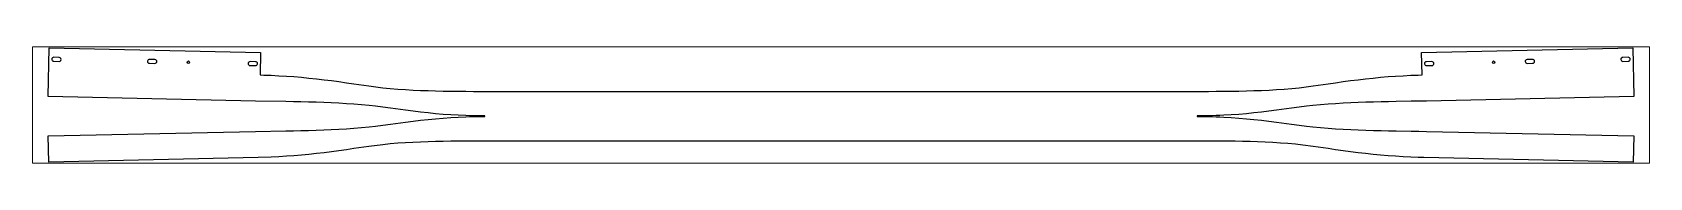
# Paper-space layout 'Layout1' of a CAD drawing. Header units: millimetres. Extents: x 0 to 257, y 88 to 107.
# The model-space entities are those that its viewports show. They can reach past a viewport. Long polylines and large blocks are cut down to what shows.
import ezdxf

# ---------------------------------------------------------------- set-up
doc = ezdxf.new("R2010")
doc.units = ezdxf.units.MM
doc.header["$LTSCALE"] = 25
doc.layers.add('3_Pezzi', color=7, linetype='Continuous')
doc.layers.add('5_Bulloni', color=7, linetype='Continuous')

msp = doc.modelspace()

# ---------------------------------------------------------------- linework, layer by layer
at = {"layer": '3_Pezzi', "color": 3, "linetype": 'Continuous'}
for p, q in [((0, 22.8), (2.8, 152.8)), ((2.8, 152.8), (567.8, 140.5)), ((567.8, 140.5), (566.6, 80.4)), ((3673.8, 140.5), (4238.8, 152.8)), ((3675.1, 80.4), (3673.8, 140.5)), ((4238.8, 152.8), (4241.6, 22.8)), ((566.6, 80.4), (576.7, 80.2)), ((576.7, 80.2), (596.8, 79.5)), ((596.8, 79.5), (617, 78.5)), ((617, 78.5), (637.2, 77.3)), ((637.2, 77.3), (657.4, 75.9)), ((657.4, 75.9), (677.5, 74.2)), ((677.5, 74.2), (697.6, 72.3)), ((697.6, 72.3), (717.7, 70.1)), ((717.7, 70.1), (737.8, 67.8)), ((737.8, 67.8), (757.8, 65.3)), ((757.8, 65.3), (777.9, 62.6)), ((777.9, 62.6), (797.9, 59.8)), ((797.9, 59.8), (817.9, 56.9)), ((817.9, 56.9), (857.8, 51.1)), ((857.8, 51.1), (895, 46.4)), ((895, 46.4), (915.1, 44.3)), ((915.1, 44.3), (935.3, 42.5)), ((3306.4, 42.5), (3326.5, 44.3)), ((3326.5, 44.3), (3346.6, 46.4)), ((3346.6, 46.4), (3383.8, 51.1)), ((3383.8, 51.1), (3423.8, 56.9)), ((3423.8, 56.9), (3443.8, 59.8)), ((3443.8, 59.8), (3463.8, 62.6)), ((3463.8, 62.6), (3483.8, 65.3)), ((3483.8, 65.3), (3503.9, 67.8)), ((3503.9, 67.8), (3523.9, 70.1)), ((3523.9, 70.1), (3544, 72.3)), ((3544, 72.3), (3564.1, 74.2)), ((3564.1, 74.2), (3584.3, 75.9)), ((3584.3, 75.9), (3604.4, 77.3)), ((3604.4, 77.3), (3624.6, 78.5)), ((3624.6, 78.5), (3644.8, 79.5)), ((3644.8, 79.5), (3665, 80.2)), ((3665, 80.2), (3675.1, 80.4)), ((554.9, 10.7), (0, 22.8)), ((635.8, 9.3), (554.9, 10.7)), ((656, 8.9), (635.8, 9.3)), ((676.2, 8.5), (656, 8.9)), ((696.4, 8), (676.2, 8.5)), ((716.7, 7.4), (696.4, 8)), ((736.9, 6.7), (716.7, 7.4)), ((757.2, 5.8), (736.9, 6.7)), ((777.5, 4.7), (757.2, 5.8)), ((797.7, 3.5), (777.5, 4.7)), ((817.9, 2), (797.7, 3.5)), ((838.1, 0.3), (817.9, 2)), ((858.2, -1.7), (838.1, 0.3)), ((935.3, 42.5), (955.5, 41.1)), ((955.5, 41.1), (975.9, 40)), ((975.9, 40), (996.1, 39.1)), ((996.1, 39.1), (1016.3, 38.4)), ((1016.3, 38.4), (1036.5, 37.9)), ((1036.5, 37.9), (1056.7, 37.4)), ((1056.7, 37.4), (1076.9, 37.1)), ((1076.9, 37.1), (1097.1, 36.9)), ((1097.1, 36.9), (1117.3, 36.7)), ((1117.3, 36.7), (1137.5, 36.6)), ((1137.5, 36.6), (1157.7, 36.6)), ((1157.7, 36.6), (1167.8, 36.5)), ((1167.8, 36.5), (3073.9, 36.5)), ((3073.9, 36.5), (3094.1, 36.6)), ((3094.1, 36.6), (3104.2, 36.6)), ((3104.2, 36.6), (3124.4, 36.7)), ((3124.4, 36.7), (3144.6, 36.9)), ((3144.6, 36.9), (3164.8, 37.1)), ((3164.8, 37.1), (3185, 37.4)), ((3185, 37.4), (3205.2, 37.9)), ((3205.2, 37.9), (3225.4, 38.4)), ((3225.4, 38.4), (3245.5, 39.1)), ((3245.5, 39.1), (3265.9, 40)), ((3265.9, 40), (3286.2, 41.1)), ((3286.2, 41.1), (3306.4, 42.5)), ((3403.5, 0.3), (3383.4, -1.7)), ((3423.7, 2), (3403.5, 0.3)), ((3443.9, 3.5), (3423.7, 2)), ((3464.1, 4.7), (3443.9, 3.5)), ((3484.4, 5.8), (3464.1, 4.7)), ((3504.7, 6.7), (3484.4, 5.8)), ((3524.9, 7.4), (3504.7, 6.7)), ((3545.2, 8), (3524.9, 7.4)), ((3565.4, 8.5), (3545.2, 8)), ((3585.7, 8.9), (3565.4, 8.5)), ((3605.9, 9.3), (3585.7, 8.9)), ((3646.3, 10), (3605.9, 9.3)), ((3666.5, 10.3), (3646.3, 10)), ((3686.7, 10.7), (3666.5, 10.3)), ((4241.6, 22.8), (3686.7, 10.7)), ((875.4, -3.5), (858.2, -1.7)), ((895.5, -5.9), (875.4, -3.5)), ((915.6, -8.4), (895.5, -5.9)), ((955.8, -14), (915.6, -8.4)), ((975.9, -16.6), (955.8, -14)), ((996.1, -19.1), (975.9, -16.6)), ((975.9, -43.4), (996.1, -40.9)), ((1016.2, -21.3), (996.1, -19.1)), ((996.1, -40.9), (1016.2, -38.7)), ((1036.4, -23.3), (1016.2, -21.3)), ((1016.2, -38.7), (1036.4, -36.7)), ((1056.6, -25), (1036.4, -23.3)), ((1036.4, -36.7), (1056.6, -35)), ((1076.8, -26.5), (1056.6, -25)), ((1056.6, -35), (1076.8, -33.5)), ((1097, -27.6), (1076.8, -26.5)), ((1076.8, -33.5), (1097, -32.4)), ((1117.3, -28.5), (1097, -27.6)), ((1097, -32.4), (1117.3, -31.5)), ((1127.4, -28.9), (1117.3, -28.5)), ((1117.3, -31.5), (1127.4, -31.2)), ((1137.5, -29.1), (1127.4, -28.9)), ((1127.4, -31.2), (1137.5, -30.9)), ((1147.6, -29.3), (1137.5, -29.1)), ((1137.5, -30.9), (1147.6, -30.7)), ((1157.7, -29.4), (1147.6, -29.3)), ((1147.6, -30.7), (1157.7, -30.6)), ((1167.8, -29.4), (1157.7, -29.4)), ((1157.7, -30.6), (1167.8, -30.6)), ((1167.8, -30.6), (1167.8, -29.4)), ((3084, -29.4), (3073.9, -29.4)), ((3073.9, -29.4), (3073.9, -30.6)), ((3073.9, -30.6), (3084, -30.6)), ((3094.1, -29.3), (3084, -29.4)), ((3084, -30.6), (3094.1, -30.7)), ((3104.2, -29.1), (3094.1, -29.3)), ((3094.1, -30.7), (3104.2, -30.9)), ((3114.3, -28.9), (3104.2, -29.1)), ((3104.2, -30.9), (3114.3, -31.2)), ((3124.4, -28.5), (3114.3, -28.9)), ((3114.3, -31.2), (3124.4, -31.5)), ((3134.5, -28.1), (3124.4, -28.5)), ((3124.4, -31.5), (3134.5, -31.9)), ((3144.6, -27.6), (3134.5, -28.1)), ((3134.5, -31.9), (3144.6, -32.4)), ((3164.8, -26.5), (3144.6, -27.6)), ((3144.6, -32.4), (3164.8, -33.5)), ((3185, -25), (3164.8, -26.5)), ((3164.8, -33.5), (3185, -35)), ((3205.2, -23.3), (3185, -25)), ((3185, -35), (3205.2, -36.7)), ((3225.4, -21.3), (3205.2, -23.3)), ((3205.2, -36.7), (3225.4, -38.7)), ((3245.6, -19.1), (3225.4, -21.3)), ((3225.4, -38.7), (3245.6, -40.9)), ((3265.7, -16.6), (3245.6, -19.1)), ((3245.6, -40.9), (3265.7, -43.4)), ((3285.8, -14), (3265.7, -16.6)), ((3326.1, -8.4), (3285.8, -14)), ((3346.2, -5.9), (3326.1, -8.4)), ((3366.2, -3.5), (3346.2, -5.9)), ((3383.4, -1.7), (3366.2, -3.5)), ((0, -82.8), (554.9, -70.8)), ((1.5, -152.8), (0, -82.8)), ((554.9, -70.8), (635.8, -69.3)), ((635.8, -69.3), (656, -68.9)), ((656, -68.9), (676.2, -68.5)), ((676.2, -68.5), (696.4, -68)), ((696.4, -68), (716.7, -67.4)), ((716.7, -67.4), (736.9, -66.7)), ((736.9, -66.7), (757.2, -65.8)), ((757.2, -65.8), (777.5, -64.7)), ((777.5, -64.7), (797.7, -63.5)), ((797.7, -63.5), (817.9, -62)), ((817.9, -62), (838.1, -60.3)), ((838.1, -60.3), (858.2, -58.3)), ((858.2, -58.3), (875.4, -56.5)), ((875.4, -56.5), (895.5, -54.1)), ((895.5, -54.1), (915.6, -51.6)), ((915.6, -51.6), (955.8, -46)), ((955.8, -46), (975.9, -43.4)), ((3265.7, -43.4), (3285.8, -46)), ((3285.8, -46), (3326.1, -51.6)), ((3326.1, -51.6), (3346.2, -54.1)), ((3346.2, -54.1), (3366.2, -56.5)), ((3366.2, -56.5), (3383.4, -58.3)), ((3383.4, -58.3), (3403.5, -60.3)), ((3403.5, -60.3), (3423.7, -62)), ((3423.7, -62), (3443.9, -63.5)), ((3443.9, -63.5), (3464.1, -64.7)), ((3464.1, -64.7), (3484.4, -65.8)), ((3484.4, -65.8), (3504.7, -66.7)), ((3504.7, -66.7), (3524.9, -67.4)), ((3524.9, -67.4), (3545.2, -68)), ((3545.2, -68), (3565.4, -68.5)), ((3565.4, -68.5), (3585.7, -68.9)), ((3585.7, -68.9), (3605.9, -69.3)), ((3605.9, -69.3), (3646.3, -70)), ((3646.3, -70), (3666.5, -70.4)), ((3666.5, -70.4), (3686.7, -70.8)), ((3686.7, -70.8), (4241.6, -82.8)), ((4241.6, -82.8), (4240.1, -152.8)), ((737.8, -127.8), (717.7, -130.1)), ((757.8, -125.3), (737.8, -127.8)), ((777.9, -122.6), (757.8, -125.3)), ((797.9, -119.8), (777.9, -122.6)), ((817.9, -116.9), (797.9, -119.8)), ((857.8, -111.1), (817.9, -116.9)), ((895, -106.4), (857.8, -111.1)), ((915.1, -104.3), (895, -106.4)), ((935.3, -102.6), (915.1, -104.3)), ((955.5, -101.1), (935.3, -102.6)), ((975.7, -100), (955.5, -101.1)), ((996.1, -99.1), (975.7, -100)), ((1016.3, -98.4), (996.1, -99.1)), ((1036.5, -97.9), (1016.3, -98.4)), ((1056.7, -97.5), (1036.5, -97.9)), ((1076.9, -97.1), (1056.7, -97.5)), ((1097.1, -96.9), (1076.9, -97.1)), ((1117.3, -96.7), (1097.1, -96.9)), ((1137.5, -96.6), (1117.3, -96.7)), ((1147.6, -96.6), (1137.5, -96.6)), ((1167.8, -96.5), (1147.6, -96.6)), ((3073.9, -96.5), (1167.8, -96.5)), ((3114.3, -96.7), (3073.9, -96.5)), ((3134.5, -96.8), (3114.3, -96.7)), ((3154.7, -97), (3134.5, -96.8)), ((3174.9, -97.3), (3154.7, -97)), ((3195.1, -97.7), (3174.9, -97.3)), ((3215.3, -98.1), (3195.1, -97.7)), ((3235.4, -98.8), (3215.3, -98.1)), ((3255.6, -99.5), (3235.4, -98.8)), ((3276.1, -100.6), (3255.6, -99.5)), ((3296.3, -101.8), (3276.1, -100.6)), ((3316.4, -103.4), (3296.3, -101.8)), ((3336.6, -105.3), (3316.4, -103.4)), ((3356.7, -107.6), (3336.6, -105.3)), ((3383.8, -111.1), (3356.7, -107.6)), ((3423.8, -116.9), (3383.8, -111.1)), ((3443.8, -119.8), (3423.8, -116.9)), ((3463.8, -122.6), (3443.8, -119.8)), ((3483.8, -125.3), (3463.8, -122.6)), ((3503.9, -127.8), (3483.8, -125.3)), ((3523.9, -130.1), (3503.9, -127.8)), ((561.9, -140.6), (1.5, -152.8)), ((596.8, -139.5), (561.9, -140.6)), ((617, -138.5), (596.8, -139.5)), ((637.2, -137.3), (617, -138.5)), ((657.4, -135.9), (637.2, -137.3)), ((677.5, -134.2), (657.4, -135.9)), ((697.6, -132.3), (677.5, -134.2)), ((717.7, -130.1), (697.6, -132.3)), ((3544, -132.3), (3523.9, -130.1)), ((3564.1, -134.2), (3544, -132.3)), ((3584.3, -135.9), (3564.1, -134.2)), ((3604.4, -137.3), (3584.3, -135.9)), ((3624.6, -138.5), (3604.4, -137.3)), ((3644.8, -139.5), (3624.6, -138.5)), ((3665, -140.2), (3644.8, -139.5)), ((3679.8, -140.6), (3665, -140.2)), ((4240.1, -152.8), (3679.8, -140.6))]:
    msp.add_line(p, q, dxfattribs=at)
at = {"layer": '5_Bulloni', "color": 4, "linetype": 'Continuous'}
for p, q in [((14.8, 117.2), (29.3, 116.9)), ((29.5, 127.4), (15, 127.7)), ((270.7, 111.6), (285.2, 111.3)), ((285.5, 121.8), (271, 122.1)), ((540, 105.8), (554.5, 105.5)), ((554.7, 116), (540.2, 116.3)), ((3701.4, 116.3), (3686.9, 116)), ((3687.2, 105.5), (3701.7, 105.8)), ((3970.7, 122.1), (3956.2, 121.8)), ((3956.4, 111.3), (3970.9, 111.6)), ((4226.6, 127.7), (4212.1, 127.4)), ((4212.3, 116.9), (4226.8, 117.2))]:
    msp.add_line(p, q, dxfattribs=at)
at = {"layer": '5_Bulloni', "color": 2, "linetype": 'Continuous'}
for centre in [(375.1, 114.6), (3866.6, 114.6)]:
    msp.add_circle(centre, 3.25, dxfattribs=at)
at = {"layer": '5_Bulloni', "color": 4, "linetype": 'Continuous'}
for centre, start, end in [((14.9, 122.5), 88.7562, 268.7562), ((29.4, 122.2), 268.7562, 88.7562), ((270.9, 116.9), 88.7563, 268.7563), ((285.4, 116.6), 268.7563, 88.756), ((540.1, 111), 88.7563, 268.7563), ((554.6, 110.7), 268.7563, 88.7563), ((3687, 110.7), 91.2417, 271.2417), ((3701.5, 111), 271.2417, 91.2417), ((3956.3, 116.6), 91.2417, 271.2417), ((3970.8, 116.9), 271.2417, 91.2417), ((4212.2, 122.2), 91.247, 271.2417), ((4226.7, 122.5), 271.2417, 91.2417)]:
    msp.add_arc(centre, 5.25, start, end, dxfattribs=at)

psp = doc.layouts.get("Layout1")

# ---------------------------------------------------------------- viewports
at = {"layer": '0'}
psp.add_viewport(center=(128.5, 97.5), size=(257, 18.51066), view_center_point=(2120.82, 0), view_height=311.61797, dxfattribs=at)

doc.saveas('drawing.dxf')
